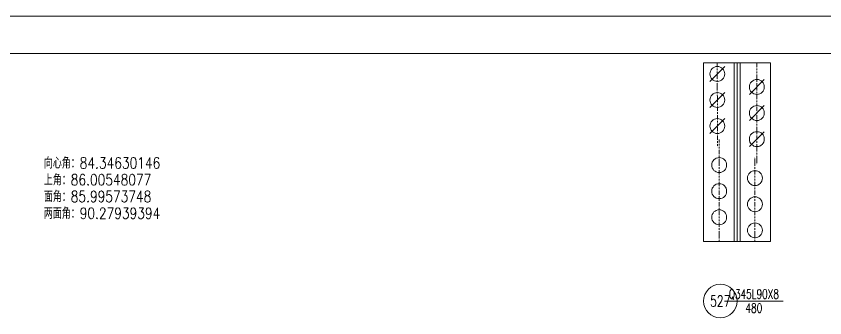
# Model space of a CAD drawing. Extents: x -62666 to 126696, y -48828 to 60042.
# Drawn here: x -53807 to -49470, y -1977 to -358 of the extents above; entities that cross this region are included whole.
import ezdxf
from ezdxf.enums import TextEntityAlignment as Align

# ---------------------------------------------------------------- set-up
doc = ezdxf.new("R2010")
doc.units = 0
doc.header["$MEASUREMENT"] = 0
doc.linetypes.add('Dash', pattern=[2.75, 2, -0.75])
doc.linetypes.add('DashDot', pattern=[15.6, 9, -3, 0.6, -3])
doc.layers.get('0').update_dxf_attribs({"linetype": 'CONTINUOUS', "lineweight": 25})
doc.styles.get("Standard").update_dxf_attribs({"font": 'simplex.shx', "width": 0.7, "height": 3, "bigfont": 'gbhzfs.shx'})

# ---------------------------------------------------------------- blocks, each defined once
blk = doc.blocks.new('M20X45S')
at = {"color": 3, "linetype": 'Continuous', "lineweight": 13}
blk.add_circle((0, 0), 1, dxfattribs=at)
blk = doc.blocks.new('M20X55S')
at = {"color": 3, "linetype": 'Continuous', "lineweight": 13}
blk.add_line((-1, -1), (1, 1), dxfattribs=at)
blk.add_circle((0, 0), 1, dxfattribs=at)

msp = doc.modelspace()

# ---------------------------------------------------------------- linework, layer by layer
at = {"color": 7, "linetype": 'Continuous', "lineweight": 18}
for p, q in [((-62666.47025, -358.15675), (-45846.47025, -358.15675)), ((-62166.47025, -558.15675), (-46046.47025, -558.15675))]:
    msp.add_line(p, q, dxfattribs=at)
at = {"color": 2, "linetype": 'DashDot', "lineweight": 0}
for p, q in [((-50046.27264, -608.15675), (-50046.16886, -1061.49009)), ((-49834.27264, -608.15675), (-49834.37641, -1154.82342)), ((-50036.27264, -1567.45845), (-50036.16886, -1020.79178)), ((-49844.27264, -1567.45845), (-49844.37641, -1114.12511))]:
    msp.add_line(p, q, dxfattribs=at)
at = {"color": 1, "linetype": 'Dash', "lineweight": 0}
for p, q in [((-49956.27264, -1567.45845), (-49956.27264, -608.15675)), ((-49924.27264, -1567.45845), (-49924.27264, -608.15675))]:
    msp.add_line(p, q, dxfattribs=at)
at = {"color": 7, "linetype": 'Continuous', "lineweight": 13}
msp.add_line((-50007.77264, -1887.22568), (-49692.77264, -1887.22568), dxfattribs=at)
at = {"color": 7, "linetype": 'Continuous', "lineweight": 0}
for points in [[(-49940.27264, -608.15675), (-50120.27264, -608.15675)], [(-50120.27264, -608.15675), (-50120.27264, -1567.45845)], [(-49940.27264, -1567.45845), (-49940.27264, -608.15675)], [(-49940.27264, -608.15675), (-49760.27264, -608.15675)], [(-49940.27264, -1567.45845), (-49940.27264, -608.15675)], [(-49760.27264, -608.15675), (-49760.27264, -1567.45845)], [(-50120.27264, -1567.45845), (-49940.27264, -1567.45845)], [(-49760.27264, -1567.45845), (-49940.27264, -1567.45845)]]:
    msp.add_lwpolyline(points, dxfattribs=at)
at = {"color": 7, "linetype": 'Continuous', "lineweight": 13}
msp.add_circle((-50030.27264, -1887.22568), 90, dxfattribs=at)

# ---------------------------------------------------------------- block references
at = {"color": 3, "linetype": 'Continuous', "lineweight": 13, "xscale": 40.00000000000728, "yscale": 40.00000000000728, "zscale": 40.0000000000091}
for name, p in [('M20X55S', (-50046.19481, -668.15675)), ('M20X55S', (-49834.35047, -738.15675)), ('M20X55S', (-50046.19481, -808.15675)), ('M20X55S', (-49834.35047, -878.15675)), ('M20X55S', (-50046.19481, -948.15675)), ('M20X55S', (-49834.35047, -1018.15675)), ('M20X45S', (-50036.19481, -1157.45845)), ('M20X45S', (-49844.35047, -1227.45845)), ('M20X45S', (-50036.19481, -1297.45845)), ('M20X45S', (-49844.35047, -1367.45845)), ('M20X45S', (-50036.19481, -1437.45845)), ('M20X45S', (-49844.35047, -1507.45845))]:
    msp.add_blockref(name, p, dxfattribs=at)

# ---------------------------------------------------------------- texts
at = {"color": 7, "linetype": 'Continuous', "lineweight": 13, "width": 0.8}
for s, p in [('向心角：84.34630146', (-53658.19461, -1194.007)), ('上角：86.00548077', (-53658.19461, -1284.007)), ('面角：85.99573748', (-53658.19461, -1374.007)), ('两面角：90.27939394', (-53658.19461, -1464.007))]:
    msp.add_text(s, height=60, dxfattribs=at).set_placement(p, align=Align.BOTTOM_LEFT)
at = {"color": 7, "linetype": 'Continuous', "lineweight": 13, "width": 0.7}
for s, height, p in [('527', 60, (-50030.27264, -1887.22568)), ('Q345L90X8', 50, (-49850.27264, -1849.72568)), ('480', 50, (-49850.27264, -1924.72568))]:
    msp.add_text(s, height=height, dxfattribs=at).set_placement(p, align=Align.MIDDLE_CENTER)

doc.saveas('drawing.dxf')
